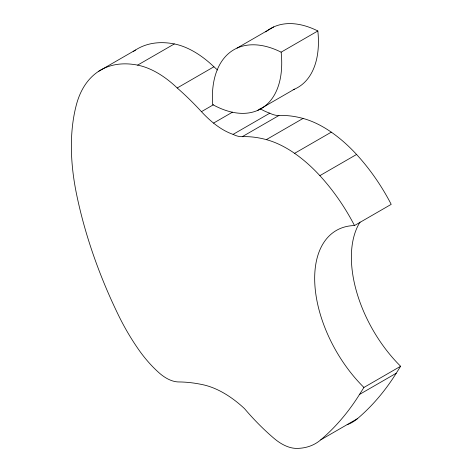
<?xml version="1.0" encoding="UTF-8"?>
<svg xmlns="http://www.w3.org/2000/svg" width="472" height="472" viewBox="0 0 472 472"><rect width="100%" height="100%" fill="white"/><g stroke="black" fill="none" stroke-linecap="round" stroke-linejoin="round"><path stroke-width="0.71" d="M217.521 69.998A219.232 126.573 60 0 0 213.904 66.788A89.426 51.631 60 0 0 174.327 43.937L137.623 65.124A132.496 76.499 60 0 0 76.417 104.66A211.155 121.912 60 0 0 76.417 193.52A332.76 192.122 60 0 0 118.637 315.567A147.777 85.32 60 0 0 138.591 349.522A86.783 50.103 60 0 0 159.029 372.78A39.441 22.768 60 0 0 178.723 381.948A234.85 135.594 60 0 1 203.225 384.792A98.666 56.964 60 0 1 244.508 408.628A180.351 104.129 60 0 0 274.043 438.382A47.176 27.234 60 0 0 296.847 448.4A104.153 60.133 60 0 0 320.765 439.839A519.288 299.814 60 0 0 359.528 394.427L363.924 387.453L400.622 366.26A104.79 60.499 60 0 1 360.053 222.052M349.156 423.921A104.153 60.133 60 0 0 357.469 418.652A519.288 299.814 60 0 0 396.232 373.24L400.622 366.26M98.813 71.207L135.517 50.02M237.038 48.103L273.742 26.916M137.623 65.124A89.426 51.631 60 0 1 177.201 87.975L213.904 66.788M281.135 52.162A99.757 57.596 60 0 1 212.63 104.566A104.271 60.198 60 0 1 281.135 52.162L317.839 30.969A99.757 57.596 60 0 1 293.177 89.704M177.201 87.975A219.232 126.573 60 0 1 201.438 111.663L213.462 104.725M201.438 111.663A82.96 47.896 60 0 0 213.545 123.098L232.531 112.135M257.724 110.377L294.422 89.184M213.545 123.098A69.785 40.291 60 0 0 233.085 134.378L269.789 113.191A31.388 18.125 60 0 0 278.958 115.492A158.026 91.238 60 0 1 303.048 118.437A111.935 64.623 60 0 1 331.297 132.154A117.345 67.75 60 0 1 356.567 154.468A137.022 79.107 60 0 1 391.199 204.358L354.496 225.545A104.79 60.499 60 0 0 314.853 284.457A104.79 60.499 60 0 0 363.924 387.453M233.085 134.378A31.388 18.125 60 0 0 242.254 136.685L278.958 115.492M242.254 136.685A158.026 91.238 60 0 1 266.35 139.629L303.048 118.437M266.35 139.629A111.935 64.623 60 0 1 294.593 153.341L331.297 132.154M294.593 153.341A117.345 67.75 60 0 1 319.863 175.655L356.567 154.468M359.528 394.427L396.232 373.24M320.765 439.839L357.469 418.652M319.863 175.655A137.022 79.107 60 0 1 354.496 225.545M265.777 31.901A104.271 60.198 60 0 1 317.839 30.969M348.507 424.204A104.153 60.133 60 0 1 347.197 424.735M133.198 51.619A132.496 76.499 60 0 1 174.327 43.937M269.789 113.191A69.785 40.291 60 0 1 260.019 108.678"/></g></svg>
